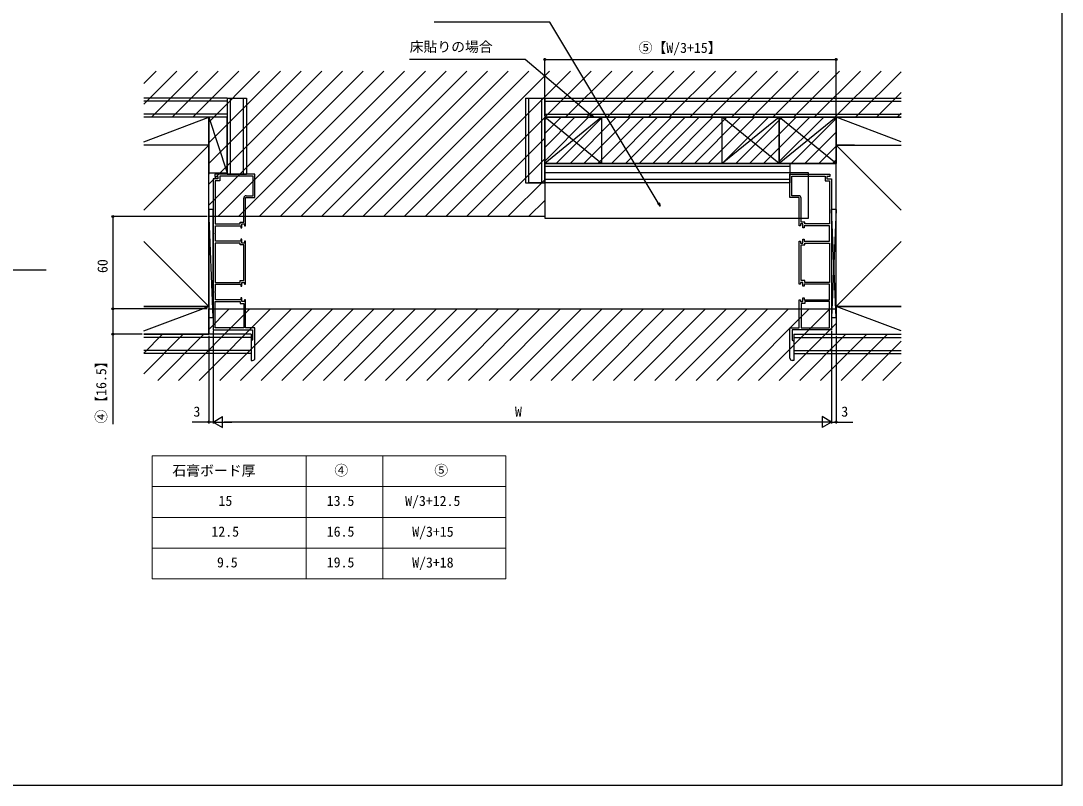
# Model space of a CAD drawing. Units: millimetres, scale not verified. Extents: x -525 to 525, y -808 to 806.
# Drawn here: x -152 to 525, y -808 to -312 of the extents above; entities that cross this region are included whole.
import ezdxf
from ezdxf.enums import TextEntityAlignment as Align

# ---------------------------------------------------------------- set-up
doc = ezdxf.new("R2010")
doc.units = ezdxf.units.MM
doc.header["$LTSCALE"] = 4
doc.layers.add('0-1_TABLE1', color=7, linetype='Continuous', lineweight=18)
for name, color, linetype in [('0-3_YKK_11', 7, 'Continuous'), ('0-4_YKK_12', 2, 'Continuous'), ('0-5_YKK_13', 4, 'Continuous'), ('0-7_YKK_D', 6, 'Continuous'), ('0-8_YKK_ZWAK', 7, 'Continuous'), ('0-9_YSS_K', 3, 'Continuous')]:
    doc.layers.add(name, color=color, linetype=linetype)
doc.styles.add('ＭＳ ゴシック', font='')
doc.styles.get('ＭＳ ゴシック').set_extended_font_data('MS Gothic')

msp = doc.modelspace()

# ---------------------------------------------------------------- linework, layer by layer
at = {"layer": '0-1_TABLE1'}
for p, q in [((-66.721, -594.4), (163.279, -594.4)), ((33.279, -594.4), (33.279, -674.4)), ((83.279, -594.4), (83.279, -674.4)), ((-66.721, -614.4), (163.279, -614.4)), ((-66.721, -634.4), (163.279, -634.4)), ((-66.721, -654.4), (163.279, -654.4)), ((-66.721, -674.4), (163.279, -674.4))]:
    msp.add_line(p, q, dxfattribs=at)
for points in [[(-66.721, -594.4), (-66.721, -634.4), (-66.721, -674.4)], [(163.279, -594.4), (163.279, -634.4), (163.279, -674.4)]]:
    msp.add_lwpolyline(points, dxfattribs=at)
at = {"layer": '0-3_YKK_11'}
for points in [[(-8.4, -443.683), (-6.8, -443.683), (-6.8, -444.933), (-6, -444.933), (-6, -426.633), (0, -426.633), (0, -411.433), (-26, -411.433), (-26, -412.933), (-24, -412.933), (-24, -414.433), (-27, -414.433)], [(-5.7, -425.433), (-1.2, -425.433), (-1.2, -412.633), (-22.8, -412.633), (-22.8, -415.633), (-25.8, -415.633)], [(356.4, -443.683), (354.8, -443.683), (354.8, -444.933), (354, -444.933), (354, -426.633), (348, -426.633), (348, -411.433), (374, -411.433), (374, -412.933), (372, -412.933), (372, -414.433), (375, -414.433)], [(353.7, -425.433), (349.2, -425.433), (349.2, -412.633), (370.8, -412.633), (370.8, -415.633), (373.8, -415.633)], [(-27, -414.433), (-27, -512.433), (-1.5, -512.433), (-1.5, -518.933), (-2.5, -519.933), (-2.5, -532.433), (-1.5, -532.433)], [(-25.8, -415.633), (-25.8, -443.733), (-9.6, -443.733), (-9.6, -442.483), (-7.2, -442.483), (-7.2, -426.933)], [(375, -414.433), (375, -512.433), (349.5, -512.433), (349.5, -518.933), (350.5, -519.933), (350.5, -532.433), (349.5, -532.433)], [(373.8, -415.633), (373.8, -443.733), (357.6, -443.733), (357.6, -442.483), (355.2, -442.483), (355.2, -426.933)], [(0, -530.933), (0, -511.233), (-6, -511.233), (-6, -492.933), (-6.8, -492.933), (-6.8, -494.183), (-8.4, -494.183), (-8.4, -491.683), (-9.2, -491.683), (-9.2, -492.933), (-25.6, -492.933), (-25.6, -488.391), (-25.72, -488.208), (-25.72, -487.658), (-25.6, -487.475), (-25.6, -482.933), (-9.2, -482.933), (-9.2, -484.183), (-8.4, -484.183), (-8.4, -481.683), (-6.8, -481.683), (-6.8, -482.933), (-6, -482.933), (-6, -454.933), (-6.8, -454.933), (-6.8, -456.183), (-8.4, -456.183), (-8.4, -453.683), (-9.2, -453.683), (-9.2, -454.933), (-25.6, -454.933), (-25.6, -450.391), (-25.72, -450.208), (-25.72, -449.658), (-25.6, -449.475), (-25.6, -444.933), (-9.2, -444.933), (-9.2, -446.183), (-8.4, -446.183), (-8.4, -443.683)], [(348, -530.933), (348, -511.233), (354, -511.233), (354, -492.933), (354.8, -492.933), (354.8, -494.183), (356.4, -494.183), (356.4, -491.683), (357.2, -491.683), (357.2, -492.933), (373.6, -492.933), (373.6, -488.391), (373.72, -488.208), (373.72, -487.658), (373.6, -487.475), (373.6, -482.933), (357.2, -482.933), (357.2, -484.183), (356.4, -484.183), (356.4, -481.683), (354.8, -481.683), (354.8, -482.933), (354, -482.933), (354, -454.933), (354.8, -454.933), (354.8, -456.183), (356.4, -456.183), (356.4, -453.683), (357.2, -453.683), (357.2, -454.933), (373.6, -454.933), (373.6, -450.391), (373.72, -450.208), (373.72, -449.658), (373.6, -449.475), (373.6, -444.933), (357.2, -444.933), (357.2, -446.183), (356.4, -446.183), (356.4, -443.683)]]:
    msp.add_lwpolyline(points, dxfattribs=at)
for points in [[(-25.8, -456.133), (-25.8, -481.733), (-9.6, -481.733), (-9.6, -480.483), (-7.2, -480.483), (-7.2, -457.383), (-9.6, -457.383), (-9.6, -456.133)], [(373.8, -456.133), (373.8, -481.733), (357.6, -481.733), (357.6, -480.483), (355.2, -480.483), (355.2, -457.383), (357.6, -457.383), (357.6, -456.133)], [(-7.2, -511.233), (-25.8, -511.233), (-25.8, -494.133), (-9.6, -494.133), (-9.6, -495.383), (-7.2, -495.383)], [(355.2, -511.233), (373.8, -511.233), (373.8, -494.133), (357.6, -494.133), (357.6, -495.383), (355.2, -495.383)]]:
    msp.add_lwpolyline(points, close=True, dxfattribs=at)
for centre, start, end in [((-5.7, -426.933), 90.00001, 179.99999), ((353.7, -426.933), 0.00001, 89.99999), ((-1.5, -530.933), 270.00001, 359.99999), ((349.5, -530.933), 180.00001, 269.99999)]:
    msp.add_arc(centre, 1.5, start, end, dxfattribs=at)
at = {"layer": '0-4_YKK_12'}
msp.add_line((-167.398, -473.582), (-135.793, -473.582), dxfattribs=at)
msp.add_lwpolyline([(360, -410.433), (188.5, -410.433), (188.5, -439.933), (360, -439.933)], close=True, dxfattribs=at)
at = {"layer": '0-5_YKK_13'}
for p, q in [((-72.279, -352.475), (-64.237, -344.433)), ((-72.279, -365.945), (-50.767, -344.433)), ((-67.297, -374.433), (-37.297, -344.433)), ((-53.826, -374.433), (-23.826, -344.433)), ((-40.356, -374.433), (-10.356, -344.433)), ((-30, -377.548), (3.114, -344.433)), ((-30, -391.018), (16.585, -344.433)), ((-30, -404.488), (30.055, -344.433)), ((-30, -417.959), (43.526, -344.433)), ((-30, -431.429), (56.996, -344.433)), ((-24.034, -438.933), (70.466, -344.433)), ((-10.563, -438.933), (83.937, -344.433)), ((2.907, -438.933), (97.407, -344.433)), ((16.378, -438.933), (110.878, -344.433)), ((29.848, -438.933), (124.348, -344.433)), ((43.318, -438.933), (137.818, -344.433)), ((56.789, -438.933), (151.289, -344.433)), ((70.259, -438.933), (164.759, -344.433)), ((83.729, -438.933), (178.229, -344.433)), ((97.2, -438.933), (191.7, -344.433)), ((110.67, -438.933), (205.17, -344.433)), ((188.641, -374.433), (218.641, -344.433)), ((202.111, -374.433), (232.111, -344.433)), ((215.581, -374.433), (245.581, -344.433)), ((229.052, -374.433), (259.052, -344.433)), ((242.522, -374.433), (272.522, -344.433)), ((255.993, -374.433), (285.993, -344.433)), ((269.463, -374.433), (299.463, -344.433)), ((282.933, -374.433), (312.933, -344.433)), ((296.404, -374.433), (326.404, -344.433)), ((309.874, -374.433), (339.874, -344.433)), ((323.344, -374.433), (353.344, -344.433)), ((336.815, -374.433), (366.815, -344.433)), ((350.285, -374.433), (380.285, -344.433)), ((363.756, -374.433), (393.756, -344.433)), ((377.226, -374.433), (407.226, -344.433)), ((390.696, -374.433), (420.279, -344.85)), ((404.167, -374.433), (420.279, -358.321)), ((417.637, -374.433), (420.279, -371.791)), ((124.141, -438.933), (188.5, -374.574)), ((188.502, -376.047), (190.11, -374.439)), ((188.502, -385.027), (199.089, -374.44)), ((188.502, -394.007), (208.069, -374.44)), ((188.502, -402.987), (217.048, -374.441)), ((196.036, -404.433), (226.028, -374.442)), ((205.017, -404.433), (235.007, -374.442)), ((213.997, -404.433), (243.987, -374.443)), ((222.977, -404.433), (252.967, -374.444)), ((231.957, -404.433), (261.946, -374.444)), ((240.938, -404.433), (270.926, -374.445)), ((249.918, -404.433), (279.905, -374.446)), ((258.898, -404.433), (288.885, -374.446)), ((267.878, -404.433), (297.865, -374.447)), ((276.859, -404.433), (306.844, -374.448)), ((285.839, -404.433), (315.824, -374.448)), ((294.819, -404.433), (324.803, -374.449)), ((303.799, -404.433), (333.783, -374.45)), ((312.78, -404.433), (342.763, -374.45)), ((321.76, -404.433), (351.742, -374.451)), ((330.74, -404.433), (360.722, -374.452)), ((339.721, -404.433), (369.701, -374.452)), ((348.701, -404.433), (378, -375.134)), ((357.681, -404.433), (378, -384.114)), ((137.611, -438.933), (188.5, -388.044)), ((366.661, -404.433), (378, -393.094)), ((151.081, -438.933), (188.5, -401.515)), ((375.642, -404.433), (378, -402.075)), ((164.552, -438.933), (188.5, -414.985)), ((178.022, -438.933), (188.5, -428.455)), ((-49.711, -545.433), (-3.211, -498.933)), ((-36.241, -545.433), (10.259, -498.933)), ((-30, -512.251), (-16.682, -498.933)), ((-22.771, -545.433), (23.729, -498.933)), ((-9.3, -545.433), (37.2, -498.933)), ((4.17, -545.433), (50.67, -498.933)), ((17.641, -545.433), (64.141, -498.933)), ((31.111, -545.433), (77.611, -498.933)), ((44.581, -545.433), (91.081, -498.933)), ((58.052, -545.433), (104.552, -498.933)), ((71.522, -545.433), (118.022, -498.933)), ((84.992, -545.433), (131.493, -498.933)), ((98.463, -545.433), (144.963, -498.933)), ((111.933, -545.433), (158.433, -498.933)), ((125.404, -545.433), (171.904, -498.933)), ((138.874, -545.433), (185.374, -498.933)), ((152.344, -545.433), (198.844, -498.933)), ((165.815, -545.433), (212.315, -498.933)), ((179.285, -545.433), (225.785, -498.933)), ((192.756, -545.433), (239.256, -498.933)), ((206.226, -545.433), (252.726, -498.933)), ((219.696, -545.433), (266.196, -498.933)), ((233.167, -545.433), (279.667, -498.933)), ((246.637, -545.433), (293.137, -498.933)), ((260.107, -545.433), (306.608, -498.933)), ((273.578, -545.433), (320.078, -498.933)), ((287.048, -545.433), (333.548, -498.933)), ((300.519, -545.433), (347.019, -498.933)), ((313.989, -545.433), (360.489, -498.933)), ((327.459, -545.433), (373.959, -498.933)), ((340.93, -545.433), (378.002, -508.361)), ((-72.279, -527.59), (-60.122, -515.433)), ((-72.279, -541.06), (-46.652, -515.433)), ((-63.182, -545.433), (-33.182, -515.433)), ((354.4, -545.433), (384.4, -515.433)), ((367.871, -545.433), (397.871, -515.433)), ((381.341, -545.433), (411.341, -515.433)), ((394.811, -545.433), (420.279, -519.965)), ((408.282, -545.433), (420.279, -533.436))]:
    msp.add_line(p, q, dxfattribs=at)
for points in [[(420.279, -374.433), (188.5, -374.433), (188.5, -438.933), (-30, -438.933), (-30, -374.433), (-72.279, -374.433)], [(-72.279, -515.433), (-30, -515.433), (-30, -498.933), (378.005, -498.933), (378, -515.433), (420.279, -515.433)]]:
    msp.add_lwpolyline(points, dxfattribs=at)
msp.add_lwpolyline([(378, -374.453), (188.502, -374.439), (188.502, -404.433), (378, -404.433)], close=True, dxfattribs=at)
at = {"layer": '0-7_YKK_D'}
for p, q in [((188.5, -373.433), (188.5, -335.933)), ((188.5, -336.933), (378, -336.933)), ((378, -373.433), (378, -335.933)), ((-31, -438.933), (-93.279, -438.933)), ((-92.279, -438.933), (-92.279, -498.933)), ((-31, -498.933), (-93.279, -498.933)), ((-31, -498.933), (-93.279, -498.933)), ((-27, -513.133), (-27, -573.433)), ((-27, -513.133), (-27, -573.433)), ((375, -513.133), (375, -573.433)), ((375, -513.133), (375, -573.433)), ((-73.279, -515.433), (-93.279, -515.433)), ((-30, -516.433), (-30, -573.433)), ((378, -516.433), (378, -573.433)), ((-27, -572.433), (-20.938, -568.933)), ((-27, -572.433), (-20.938, -575.933)), ((-27, -572.433), (-14.876, -572.433)), ((-20.938, -575.933), (-20.938, -568.933)), ((368, -572.433), (-20, -572.433)), ((375, -572.433), (362.876, -572.433)), ((375, -572.433), (368.938, -568.933)), ((368.938, -568.933), (368.938, -575.933)), ((375, -572.433), (368.938, -575.933))]:
    msp.add_line(p, q, dxfattribs=at)
for points in [[(263.676, -432.264), (262.363, -430.078), (191.858, -312.708), (116.636, -312.708)], [(220.243, -374.429), (218.292, -372.787), (175.696, -336.933), (100.474, -336.933)], [(218.732, -372.264), (220.243, -374.429), (217.852, -373.31)], [(262.949, -429.726), (263.676, -432.264), (261.777, -430.43)], [(-92.279, -498.933), (-92.279, -515.433), (-92.279, -573.933)], [(-27, -572.433), (-30, -572.433), (-40.766, -572.433)], [(375, -572.433), (378, -572.433), (388.766, -572.433)]]:
    msp.add_lwpolyline(points, dxfattribs=at)
for centre in [(188.5, -336.933), (378, -336.933), (-92.279, -438.933), (-92.279, -498.933), (-92.279, -498.933), (-92.279, -515.433), (-30, -572.433), (378, -572.433)]:
    msp.add_circle(centre, 0.637, dxfattribs=at)
at = {"layer": '0-8_YKK_ZWAK'}
msp.add_lwpolyline([(-525, -808.4), (525, -808.4), (525, 721.6)], dxfattribs=at)
at = {"layer": '0-9_YSS_K'}
for p, q in [((-18, -361.933), (-72.279, -361.933)), ((-18, -363.933), (-72.279, -363.933)), ((-18, -361.933), (-18, -411.433)), ((-18, -361.933), (-18, -374.433)), ((-18, -361.933), (-5.5, -361.933)), ((-16, -361.933), (-16, -411.433)), ((-7.5, -361.933), (-7.5, -411.433)), ((-5.5, -361.933), (-5.5, -411.433)), ((176, -361.933), (176, -416.933)), ((176, -361.933), (188.5, -361.933)), ((178, -361.933), (178, -416.933)), ((186.5, -361.933), (186.5, -416.933)), ((188.5, -361.933), (188.5, -416.933)), ((188.5, -361.933), (188.5, -416.933)), ((188.5, -361.933), (420.279, -361.933)), ((188.5, -361.933), (188.5, -374.433)), ((188.5, -363.933), (420.279, -363.933)), ((-18, -372.433), (-72.279, -372.433)), ((188.5, -372.433), (420.279, -372.433)), ((-18, -374.433), (-72.279, -374.433)), ((-72.279, -390.288), (-30, -374.433)), ((-18, -374.433), (-72.279, -374.433)), ((-30, -374.433), (-30, -392.433)), ((-30, -374.433), (-30, -411.433)), ((-30, -374.433), (-30, -392.433)), ((-30, -374.433), (-18, -410.433)), ((225.5, -404.433), (188.5, -374.433)), ((188.5, -374.433), (420.279, -374.433)), ((225.5, -374.433), (188.5, -404.433)), ((197.5, -374.433), (383, -374.433)), ((242.5, -374.433), (198, -374.433)), ((341, -404.433), (304, -374.433)), ((341, -374.433), (304, -404.433)), ((378, -404.433), (341, -374.433)), ((378, -374.433), (341, -404.433)), ((390, -374.433), (378, -374.433)), ((420.279, -390.286), (378.005, -374.433)), ((390, -374.433), (420.279, -374.433)), ((-30, -392.433), (-72.279, -392.433)), ((-72.279, -434.712), (-30, -392.433)), ((-30, -497.433), (-30, -392.433)), ((378.005, -497.433), (378.005, -392.433)), ((390.005, -392.433), (378.005, -392.433)), ((420.279, -434.707), (378.005, -392.433)), ((188.5, -404.433), (348.5, -404.433)), ((188.5, -416.899), (188.5, -404.433)), ((348, -404.433), (188.5, -404.433)), ((188.5, -404.433), (188.5, -416.933)), ((348, -404.433), (348, -416.933)), ((-18, -411.433), (-5.5, -411.433)), ((348, -406.433), (188.5, -406.433)), ((176, -416.933), (188.5, -416.933)), ((187.8, -416.933), (178, -416.933)), ((348, -414.933), (188.5, -414.933)), ((348, -416.933), (188.5, -416.933)), ((-27, -504.433), (-30, -434.433)), ((378, -504.433), (375, -434.433)), ((378, -434.433), (375, -504.433)), ((-72.279, -455.154), (-30, -497.433)), ((420.279, -455.159), (378.005, -497.433)), ((-30, -497.433), (-72.279, -497.433)), ((-72.279, -513.288), (-30, -497.433)), ((378.005, -497.433), (420.284, -497.433)), ((420.279, -513.286), (378.005, -497.433)), ((-2.5, -515.433), (-72.279, -515.433)), ((-2.5, -517.433), (-72.279, -517.433)), ((-2.5, -515.433), (-2.5, -527.933)), ((350.5, -515.433), (420.279, -515.433)), ((350.5, -515.433), (350.5, -527.933)), ((350.5, -517.433), (420.279, -517.433)), ((378, -515.433), (420.279, -515.433)), ((-2.5, -525.933), (-72.279, -525.933)), ((-2.5, -527.933), (-72.279, -527.933)), ((350.5, -525.933), (420.279, -525.933)), ((350.5, -527.933), (420.279, -527.933))]:
    msp.add_line(p, q, dxfattribs=at)
for points in [[(-18, -374.433), (-30, -374.433), (-30, -410.433), (-18, -410.433)], [(225.5, -404.433), (188.5, -404.433), (188.5, -374.433), (225.5, -374.433)], [(341, -404.433), (304, -404.433), (304, -374.433), (341, -374.433)], [(378, -404.433), (341, -404.433), (341, -374.433), (378, -374.433)], [(-27, -504.433), (-27, -434.433), (-30, -434.433), (-30, -504.433)], [(378, -504.433), (378, -434.433), (375, -434.433), (375, -504.433)]]:
    msp.add_lwpolyline(points, close=True, dxfattribs=at)
for points in [[(420.279, -374.433), (378.005, -374.433), (378.005, -392.433), (420.279, -392.433)], [(378.005, -497.433), (378.005, -392.433), (408.284, -392.433)], [(235.5, -404.433), (188.5, -404.433), (188.5, -416.933)], [(-72.279, -497.433), (-30, -497.433), (-30, -515.433), (-72.279, -515.433)], [(420.279, -497.433), (378.005, -497.433), (378.005, -515.433), (415.284, -515.433)]]:
    msp.add_lwpolyline(points, dxfattribs=at)

# ---------------------------------------------------------------- texts
at = {"layer": '0-1_TABLE1', "style": 'ＭＳ ゴシック'}
for s, p in [('石膏ボード厚', (-53.59, -609.284)), ('④', (51.683, -609.105)), ('⑤', (116.683, -609.105)), ('15', (-23.624, -628.9)), ('13.5', (46.774, -628.9)), ('W/3+12.5', (97.737, -628.977)), ('12.5', (-28.226, -648.9)), ('16.5', (46.774, -648.9)), ('W/3+15', (102.339, -648.977)), ('9.5', (-24.621, -668.9)), ('19.5', (46.774, -668.9)), ('W/3+18', (102.313, -668.977))]:
    msp.add_text(s, height=6.598, dxfattribs=at).set_placement(p, align=Align.BOTTOM_LEFT)
at = {"layer": '0-7_YKK_D', "style": 'ＭＳ ゴシック'}
for s, p in [('床貼りの場合', (100.675, -333.861)), ('⑤【W/3+15】', (249.577, -334.548)), ('3', (-39.931, -570.933)), ('W', (169.142, -570.933)), ('3', (381.385, -570.933))]:
    msp.add_text(s, height=6.598, dxfattribs=at).set_placement(p, align=Align.BOTTOM_LEFT)
for s, p in [('60', (-93.779, -475.606)), ('④【16.5】', (-94.664, -573.439))]:
    msp.add_text(s, height=6.598, rotation=90, dxfattribs=at).set_placement(p, align=Align.BOTTOM_LEFT)

doc.saveas('drawing.dxf')
